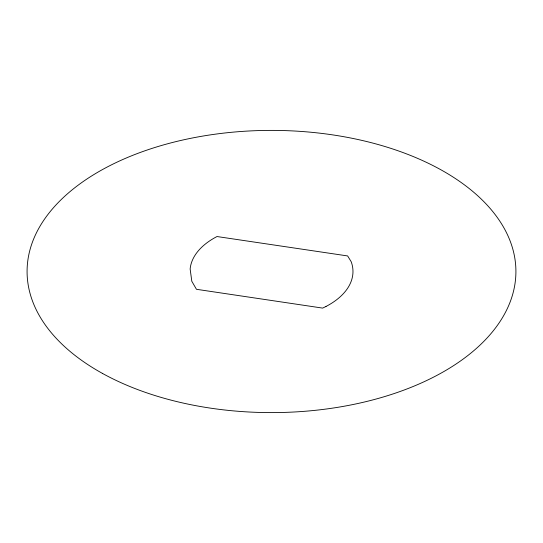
<?xml version="1.0" encoding="UTF-8"?>
<svg xmlns="http://www.w3.org/2000/svg" width="543" height="543" viewBox="0 0 543 543"><rect width="100%" height="100%" fill="white"/><g stroke="black" fill="none" stroke-linecap="round" stroke-linejoin="round"><path stroke-width="0.81" d="M326.004 306.462L322.671 308.105L196.457 289.297L191.808 281.274L190.145 269.029A81.47 47.037 0 0 1 216.996 236.538L347.642 255.943L351.192 261.726A81.47 47.037 0 0 1 326.004 306.462M102.518 373.448A244.411 141.105 0 0 0 508.913 305.017A244.411 141.105 0 0 0 203.068 136.035A244.411 141.105 0 0 0 102.518 373.448"/></g></svg>
